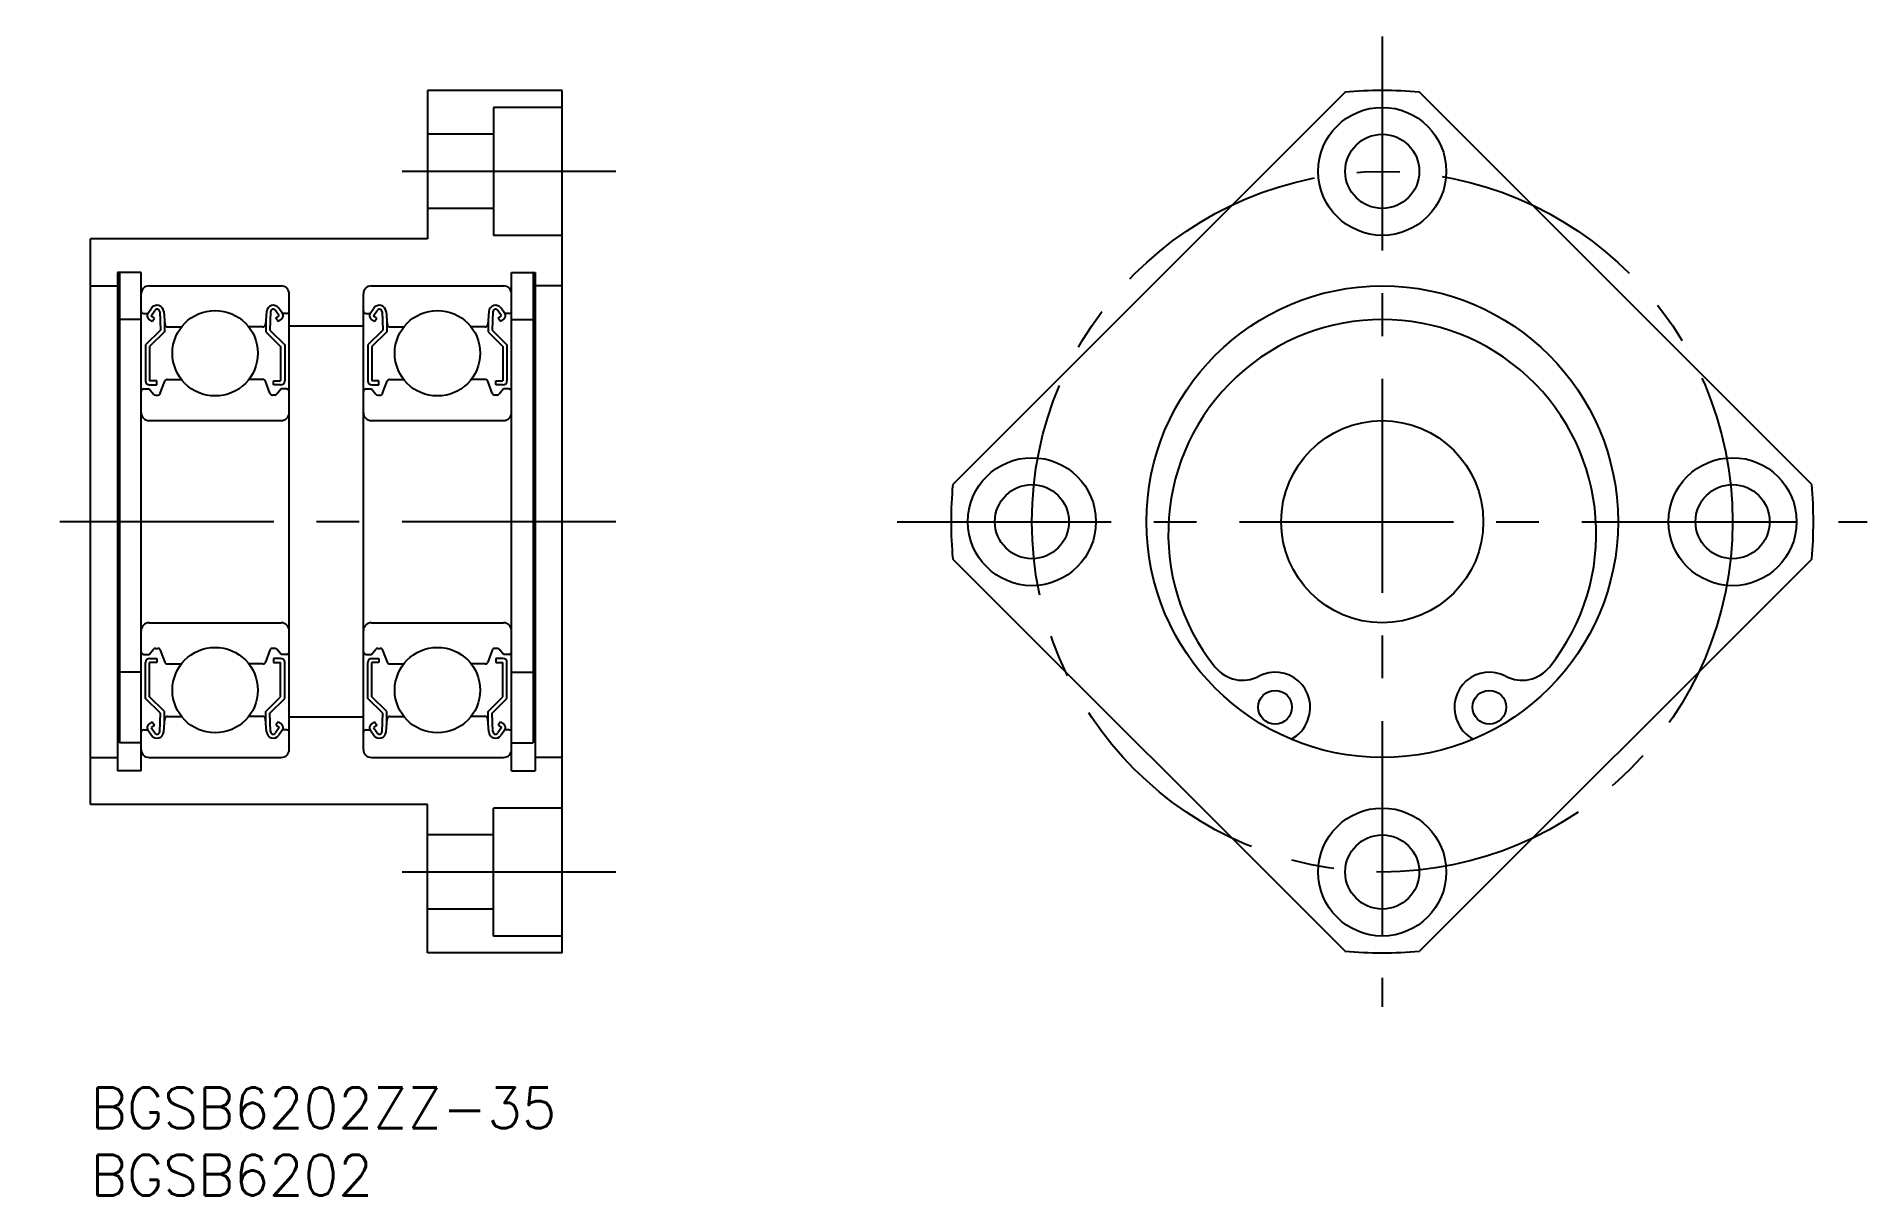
# Model space of a CAD drawing. Extents: x -4 to 132, y -8 to 78.
import ezdxf

# ---------------------------------------------------------------- set-up
doc = ezdxf.new("R2010")
doc.units = 0
doc.header["$LTSCALE"] = 0.5
doc.linetypes.add('CENTER', pattern=[50.8, 31.75, -6.35, 6.35, -6.35])
for name, color, linetype in [('MSM_CENTER', 1, 'CENTER'), ('MSM_CONTINUOUS', 7, 'CONTINUOUS'), ('MSM_PART_NUMBER', 7, 'CONTINUOUS')]:
    doc.layers.add(name, color=color, linetype=linetype)
doc.styles.get("Standard").update_dxf_attribs({"font": 'txt.shx', "height": 3, "bigfont": 'bigfont.shx'})

# ---------------------------------------------------------------- blocks, each defined once
blk = doc.blocks.new('*U6')
at = {"layer": 'MSM_PART_NUMBER'}
blk.add_text('BGSB6202ZZ-35', height=3, dxfattribs=at).set_placement((0, -3))
blk = doc.blocks.new('*U7')
at = {"layer": 'MSM_PART_NUMBER'}
blk.add_text('BGSB6202', height=3, dxfattribs=at).set_placement((0, -8))

msp = doc.modelspace()

# ---------------------------------------------------------------- linework, layer by layer
at = {"layer": 'MSM_CENTER'}
for p, q in [((95.87, 78), (95.87, 6)), ((39, 68), (21, 68)), ((39, 42), (-4, 42)), ((59.87, 42), (131.87, 42)), ((39, 16), (21, 16))]:
    msp.add_line(p, q, dxfattribs=at)
msp.add_circle((95.87, 42), 26, dxfattribs=at)
at = {"layer": 'MSM_CONTINUOUS'}
for p, q in [((35, 74), (25, 74)), ((25, 74), (25, 63)), ((32.5, 74), (32.5, 74)), ((35, 10), (35, 74)), ((93.11, 73.88), (63.99, 44.77)), ((127.75, 44.77), (98.64, 73.88)), ((35, 72.75), (29.9, 72.75)), ((29.9, 72.75), (29.9, 63.25)), ((29.9, 70.75), (25, 70.75)), ((29.9, 65.25), (25, 65.25)), ((0, 21), (0, 63)), ((25, 63), (0, 63)), ((35, 63.25), (29.9, 63.25)), ((3.75, 60.5), (2, 60.5)), ((2, 60.5), (2, 23.5)), ((2.15, 60.5, -0.5), (2.15, 25.59, -0.5)), ((3.75, 23.5), (3.75, 60.5)), ((31.25, 23.5), (31.25, 60.5)), ((31.25, 60.5), (33, 60.5)), ((32.85, 60.5, -0.5), (32.85, 25.59, -0.5)), ((33, 60.5), (33, 23.5)), ((0, 59.5), (2, 59.5)), ((4.35, 59.5), (14.15, 59.5)), ((14.75, 25.1), (14.75, 58.9)), ((20.25, 25.1), (20.25, 58.9)), ((20.85, 59.5), (30.65, 59.5)), ((35, 59.5), (33, 59.5)), ((3.95, 57.45), (4.25, 57.45)), ((4.25, 57.45), (4.53, 57.85)), ((4.5, 57.28), (4.78, 57.68)), ((4.74, 57.1), (4.5, 57.28)), ((4.57, 56.86), (4.74, 57.1)), ((5.14, 57.57), (5.19, 56.22)), ((5.44, 57.6), (5.52, 56.63)), ((13.06, 57.6), (12.98, 56.63)), ((13.36, 57.57), (13.31, 56.22)), ((14, 57.28), (13.72, 57.68)), ((13.76, 57.1), (14, 57.28)), ((13.93, 56.86), (13.76, 57.1)), ((14.25, 57.45), (13.97, 57.85)), ((14.55, 57.45), (14.25, 57.45)), ((20.45, 57.45), (20.75, 57.45)), ((20.75, 57.45), (21.03, 57.85)), ((21, 57.28), (21.28, 57.68)), ((21.24, 57.1), (21, 57.28)), ((21.07, 56.86), (21.24, 57.1)), ((21.64, 57.57), (21.69, 56.22)), ((21.94, 57.6), (22.02, 56.63)), ((29.56, 57.6), (29.48, 56.63)), ((29.86, 57.57), (29.81, 56.22)), ((30.5, 57.28), (30.22, 57.68)), ((30.26, 57.1), (30.5, 57.28)), ((30.43, 56.86), (30.26, 57.1)), ((30.75, 57.45), (30.47, 57.85)), ((31.05, 57.45), (30.75, 57.45)), ((3.75, 57), (2.15, 57)), ((5.19, 56.22), (4.09, 55.12)), ((4.57, 56.86), (4.32, 57.03)), ((5.49, 56.1), (4.39, 55)), ((5.49, 56.97), (5.49, 56.1)), ((5.72, 56.45), (6.74, 56.45)), ((12.78, 56.45), (11.76, 56.45)), ((13.01, 56.97), (13.01, 56.1)), ((13.01, 56.1), (14.11, 55)), ((13.31, 56.22), (14.41, 55.12)), ((13.93, 56.86), (14.18, 57.03)), ((20.25, 56.5), (14.75, 56.5)), ((21.69, 56.22), (20.59, 55.12)), ((21.07, 56.86), (20.82, 57.03)), ((21.99, 56.1), (20.89, 55)), ((21.99, 56.97), (21.99, 56.1)), ((22.22, 56.45), (23.24, 56.45)), ((29.28, 56.45), (28.26, 56.45)), ((29.51, 56.97), (29.51, 56.1)), ((29.51, 56.1), (30.61, 55)), ((29.81, 56.22), (30.91, 55.12)), ((30.43, 56.86), (30.68, 57.03)), ((31.25, 57), (32.85, 57)), ((4.09, 55.12), (4.09, 52.45)), ((4.39, 55), (4.39, 52.45)), ((14.11, 55), (14.11, 52.45)), ((14.41, 55.12), (14.41, 52.45)), ((20.59, 55.12), (20.59, 52.45)), ((20.89, 55), (20.89, 52.45)), ((30.61, 55), (30.61, 52.45)), ((30.91, 55.12), (30.91, 52.45)), ((3.95, 51.85), (4.35, 51.85)), ((4.35, 51.85), (4.67, 51.47)), ((4.91, 52.45), (4.39, 52.45)), ((4.39, 52.15), (4.91, 52.15)), ((4.91, 52.15), (4.91, 52.45)), ((5.18, 51.53), (5.51, 52.42)), ((5.7, 52.55), (6.74, 52.55)), ((12.8, 52.55), (11.76, 52.55)), ((13.32, 51.53), (12.99, 52.42)), ((13.59, 52.15), (13.59, 52.45)), ((13.59, 52.45), (14.11, 52.45)), ((14.11, 52.15), (13.59, 52.15)), ((14.15, 51.85), (13.83, 51.47)), ((14.55, 51.85), (14.15, 51.85)), ((20.45, 51.85), (20.85, 51.85)), ((20.85, 51.85), (21.17, 51.47)), ((21.41, 52.45), (20.89, 52.45)), ((20.89, 52.15), (21.41, 52.15)), ((21.41, 52.15), (21.41, 52.45)), ((21.68, 51.53), (22.01, 52.42)), ((22.2, 52.55), (23.24, 52.55)), ((29.3, 52.55), (28.26, 52.55)), ((29.82, 51.53), (29.49, 52.42)), ((30.09, 52.45), (30.61, 52.45)), ((30.09, 52.15), (30.09, 52.45)), ((30.61, 52.15), (30.09, 52.15)), ((30.65, 51.85), (30.33, 51.47)), ((31.05, 51.85), (30.65, 51.85)), ((4.82, 51.4), (5, 51.4)), ((13.68, 51.4), (13.5, 51.4)), ((21.32, 51.4), (21.5, 51.4)), ((30.18, 51.4), (30, 51.4)), ((4.35, 49.5), (14.15, 49.5)), ((20.85, 49.5), (30.65, 49.5)), ((93.11, 10.12), (63.99, 39.23)), ((127.75, 39.23), (98.64, 10.12)), ((4.35, 34.5), (14.15, 34.5)), ((20.85, 34.5), (30.65, 34.5)), ((3.95, 32.15), (4.35, 32.15)), ((4.09, 28.88), (4.09, 31.55)), ((4.35, 32.15), (4.67, 32.53)), ((4.39, 31.85), (4.91, 31.85)), ((4.91, 31.55), (4.39, 31.55)), ((4.39, 29), (4.39, 31.55)), ((4.82, 32.6), (5, 32.6)), ((4.91, 31.85), (4.91, 31.55)), ((5.18, 32.47), (5.51, 31.58)), ((5.7, 31.45), (6.74, 31.45)), ((12.8, 31.45), (11.76, 31.45)), ((13.32, 32.47), (12.99, 31.58)), ((13.68, 32.6), (13.5, 32.6)), ((13.59, 31.85), (13.59, 31.55)), ((14.11, 31.85), (13.59, 31.85)), ((13.59, 31.55), (14.11, 31.55)), ((14.15, 32.15), (13.83, 32.53)), ((14.11, 29), (14.11, 31.55)), ((14.55, 32.15), (14.15, 32.15)), ((14.41, 28.88), (14.41, 31.55)), ((20.45, 32.15), (20.85, 32.15)), ((20.59, 28.88), (20.59, 31.55)), ((20.85, 32.15), (21.17, 32.53)), ((20.89, 31.85), (21.41, 31.85)), ((20.89, 29), (20.89, 31.55)), ((21.41, 31.55), (20.89, 31.55)), ((21.32, 32.6), (21.5, 32.6)), ((21.41, 31.85), (21.41, 31.55)), ((21.68, 32.47), (22.01, 31.58)), ((22.2, 31.45), (23.24, 31.45)), ((29.3, 31.45), (28.26, 31.45)), ((29.82, 32.47), (29.49, 31.58)), ((30.18, 32.6), (30, 32.6)), ((30.09, 31.85), (30.09, 31.55)), ((30.61, 31.85), (30.09, 31.85)), ((30.09, 31.55), (30.61, 31.55)), ((30.65, 32.15), (30.33, 32.53)), ((30.61, 29), (30.61, 31.55)), ((31.05, 32.15), (30.65, 32.15)), ((30.91, 28.88), (30.91, 31.55)), ((3.75, 30.83), (2.15, 30.83)), ((31.25, 30.83), (32.85, 30.83)), ((5.19, 27.78), (4.09, 28.88)), ((5.49, 27.9), (4.39, 29)), ((13.01, 27.9), (14.11, 29)), ((13.31, 27.78), (14.41, 28.88)), ((21.69, 27.78), (20.59, 28.88)), ((21.99, 27.9), (20.89, 29)), ((29.51, 27.9), (30.61, 29)), ((29.81, 27.78), (30.91, 28.88)), ((5.14, 26.43), (5.19, 27.78)), ((5.44, 26.4), (5.52, 27.37)), ((5.49, 27.03), (5.49, 27.9)), ((5.72, 27.55), (6.74, 27.55)), ((12.78, 27.55), (11.76, 27.55)), ((13.06, 26.4), (12.98, 27.37)), ((13.01, 27.03), (13.01, 27.9)), ((13.36, 26.43), (13.31, 27.78)), ((20.25, 27.5), (14.75, 27.5)), ((21.64, 26.43), (21.69, 27.78)), ((21.94, 26.4), (22.02, 27.37)), ((21.99, 27.03), (21.99, 27.9)), ((22.22, 27.55), (23.24, 27.55)), ((29.28, 27.55), (28.26, 27.55)), ((29.56, 26.4), (29.48, 27.37)), ((29.51, 27.03), (29.51, 27.9)), ((29.86, 26.43), (29.81, 27.78)), ((90.32, 27.21), (90.36, 27.32)), ((101.39, 27.32), (101.43, 27.21)), ((3.95, 26.55), (4.25, 26.55)), ((4.25, 26.55), (4.53, 26.15)), ((4.57, 27.14), (4.32, 26.97)), ((4.74, 26.9), (4.5, 26.72)), ((4.5, 26.72), (4.78, 26.32)), ((4.57, 27.14), (4.74, 26.9)), ((14, 26.72), (13.72, 26.32)), ((13.93, 27.14), (13.76, 26.9)), ((13.76, 26.9), (14, 26.72)), ((13.93, 27.14), (14.18, 26.97)), ((14.25, 26.55), (13.97, 26.15)), ((14.55, 26.55), (14.25, 26.55)), ((20.45, 26.55), (20.75, 26.55)), ((20.75, 26.55), (21.03, 26.15)), ((21.07, 27.14), (20.82, 26.97)), ((21.24, 26.9), (21, 26.72)), ((21, 26.72), (21.28, 26.32)), ((21.07, 27.14), (21.24, 26.9)), ((30.5, 26.72), (30.22, 26.32)), ((30.43, 27.14), (30.26, 26.9)), ((30.26, 26.9), (30.5, 26.72)), ((30.43, 27.14), (30.68, 26.97)), ((30.75, 26.55), (30.47, 26.15)), ((31.05, 26.55), (30.75, 26.55)), ((0, 24.5), (2, 24.5)), ((3.75, 25.59), (2.15, 25.59)), ((4.35, 24.5), (14.15, 24.5)), ((20.85, 24.5), (30.65, 24.5)), ((31.25, 25.59), (32.85, 25.59)), ((35, 24.5), (33, 24.5)), ((3.75, 23.5), (2, 23.5)), ((31.25, 23.5), (33, 23.5)), ((25, 21), (0, 21)), ((25, 10), (25, 21)), ((35, 20.75), (29.9, 20.75)), ((29.9, 11.25), (29.9, 20.75)), ((29.9, 18.75), (25, 18.75)), ((29.9, 13.25), (25, 13.25)), ((35, 11.25), (29.9, 11.25)), ((35, 10), (25, 10))]:
    msp.add_line(p, q, dxfattribs=at)
for centre, radius in [((95.87, 68), 4.75), ((95.87, 68), 2.75), ((95.87, 42), 17.5), ((9.25, 54.5), 3.17), ((25.75, 54.5), 3.17), ((95.87, 42), 7.5), ((69.87, 42), 4.75), ((121.87, 42), 4.75), ((69.87, 42), 2.75), ((121.87, 42), 2.75), ((9.25, 29.5), 3.17), ((25.75, 29.5), 3.17), ((87.92, 28.23), 1.25), ((103.82, 28.23), 1.25), ((95.87, 16), 4.75), ((95.87, 16), 2.75)]:
    msp.add_circle(centre, radius, dxfattribs=at)
for centre, radius, start, end in [((95.87, 42), 32, 85.0374, 94.9626), ((4.35, 58.9), 0.6, 90, 180), ((14.15, 58.9), 0.6, 0, 90), ((20.85, 58.9), 0.6, 90, 180), ((30.65, 58.9), 0.6, 0, 90), ((3.95, 57.65), 0.2, 180, 270), ((4.5, 57.28), 0.3, 144.9356, 235.0377), ((4.94, 57.56), 0.5, 5.065, 144.9356), ((4.94, 57.57), 0.2, 2.1312, 144.9367), ((13.56, 57.56), 0.5, 35.0644, 174.935), ((13.56, 57.57), 0.2, 35.0633, 177.8688), ((14, 57.28), 0.3, 304.9623, 35.0644), ((14.55, 57.65), 0.2, 270, 0), ((20.45, 57.65), 0.2, 180, 270), ((21, 57.28), 0.3, 144.9356, 235.0377), ((21.44, 57.56), 0.5, 5.065, 144.9356), ((21.44, 57.57), 0.2, 2.1312, 144.9367), ((30.06, 57.56), 0.5, 35.0644, 174.935), ((30.06, 57.57), 0.2, 35.0633, 177.8688), ((30.5, 57.28), 0.3, 304.9623, 35.0644), ((31.05, 57.65), 0.2, 270, 0), ((5.72, 56.65), 0.2, 185.065, 270), ((12.78, 56.65), 0.2, 270, 354.935), ((22.22, 56.65), 0.2, 185.065, 270), ((29.28, 56.65), 0.2, 270, 354.935), ((95.87, 41.12), 15.88, 321.3506, 218.6494), ((3.95, 51.65), 0.2, 90, 180), ((4.39, 52.45), 0.3, 180, 270), ((5.7, 52.35), 0.2, 90, 159.9703), ((12.8, 52.35), 0.2, 20.0297, 90), ((14.11, 52.45), 0.3, 270, 0), ((14.55, 51.65), 0.2, 0, 90), ((20.45, 51.65), 0.2, 90, 180), ((20.89, 52.45), 0.3, 180, 270), ((22.2, 52.35), 0.2, 90, 159.9703), ((29.3, 52.35), 0.2, 20.0297, 90), ((30.61, 52.45), 0.3, 270, 0), ((31.05, 51.65), 0.2, 0, 90), ((4.82, 51.6), 0.2, 219.997, 270), ((5, 51.6), 0.2, 270, 339.9703), ((13.5, 51.6), 0.2, 200.0297, 270), ((13.68, 51.6), 0.2, 270, 320.003), ((21.32, 51.6), 0.2, 219.997, 270), ((21.5, 51.6), 0.2, 270, 339.9703), ((30, 51.6), 0.2, 200.0297, 270), ((30.18, 51.6), 0.2, 270, 320.003), ((4.35, 50.1), 0.6, 180, 270), ((14.15, 50.1), 0.6, 270, 0), ((20.85, 50.1), 0.6, 180, 270), ((30.65, 50.1), 0.6, 270, 0), ((95.87, 42), 32, 175.0374, 184.9626), ((95.87, 42), 32, 355.0374, 4.9626), ((4.35, 33.9), 0.6, 90, 180), ((14.15, 33.9), 0.6, 0, 90), ((20.85, 33.9), 0.6, 90, 180), ((30.65, 33.9), 0.6, 0, 90), ((3.95, 32.35), 0.2, 180, 270), ((4.39, 31.55), 0.3, 90, 180), ((4.82, 32.4), 0.2, 90, 140.003), ((5, 32.4), 0.2, 20.0297, 90), ((5.7, 31.65), 0.2, 200.0297, 270), ((12.8, 31.65), 0.2, 270, 339.9703), ((13.5, 32.4), 0.2, 90, 159.9703), ((13.68, 32.4), 0.2, 39.997, 90), ((14.11, 31.55), 0.3, 0, 90), ((14.55, 32.35), 0.2, 270, 0), ((20.45, 32.35), 0.2, 180, 270), ((20.89, 31.55), 0.3, 90, 180), ((21.32, 32.4), 0.2, 90, 140.003), ((21.5, 32.4), 0.2, 20.0297, 90), ((22.2, 31.65), 0.2, 200.0297, 270), ((29.3, 31.65), 0.2, 270, 339.9703), ((30, 32.4), 0.2, 90, 159.9703), ((30.18, 32.4), 0.2, 39.997, 90), ((30.61, 31.55), 0.3, 0, 90), ((31.05, 32.35), 0.2, 270, 0), ((85.51, 32.83), 2.6, 218.6494, 297.7045), ((87.92, 28.23), 2.6, 339.4114, 117.7045), ((103.82, 28.23), 2.6, 62.2955, 200.5886), ((106.24, 32.83), 2.6, 242.2955, 321.3506), ((5.72, 27.35), 0.2, 90, 174.935), ((12.78, 27.35), 0.2, 5.065, 90), ((22.22, 27.35), 0.2, 90, 174.935), ((29.28, 27.35), 0.2, 5.065, 90), ((87.98, 28.09), 2.5, 297.0551, 339.4114), ((103.77, 28.09), 2.5, 200.5886, 242.9449), ((3.95, 26.35), 0.2, 90, 180), ((4.5, 26.72), 0.3, 124.9623, 215.0644), ((4.94, 26.44), 0.5, 215.0644, 354.935), ((4.94, 26.43), 0.2, 215.0633, 357.8688), ((13.56, 26.44), 0.5, 185.065, 324.9356), ((13.56, 26.43), 0.2, 182.1312, 324.9367), ((14, 26.72), 0.3, 324.9356, 55.0377), ((14.55, 26.35), 0.2, 0, 90), ((20.45, 26.35), 0.2, 90, 180), ((21, 26.72), 0.3, 124.9623, 215.0644), ((21.44, 26.44), 0.5, 215.0644, 354.935), ((21.44, 26.43), 0.2, 215.0633, 357.8688), ((30.06, 26.44), 0.5, 185.065, 324.9356), ((30.06, 26.43), 0.2, 182.1312, 324.9367), ((30.5, 26.72), 0.3, 324.9356, 55.0377), ((31.05, 26.35), 0.2, 0, 90), ((4.35, 25.1), 0.6, 180, 270), ((14.15, 25.1), 0.6, 270, 0), ((20.85, 25.1), 0.6, 180, 270), ((30.65, 25.1), 0.6, 270, 0), ((95.87, 42), 32, 265.0374, 274.9626)]:
    msp.add_arc(centre, radius, start, end, dxfattribs=at)

# ---------------------------------------------------------------- block references
for name in ['*U6', '*U7']:
    msp.add_blockref(name, (0, 0), dxfattribs=at)

doc.saveas('drawing.dxf')
